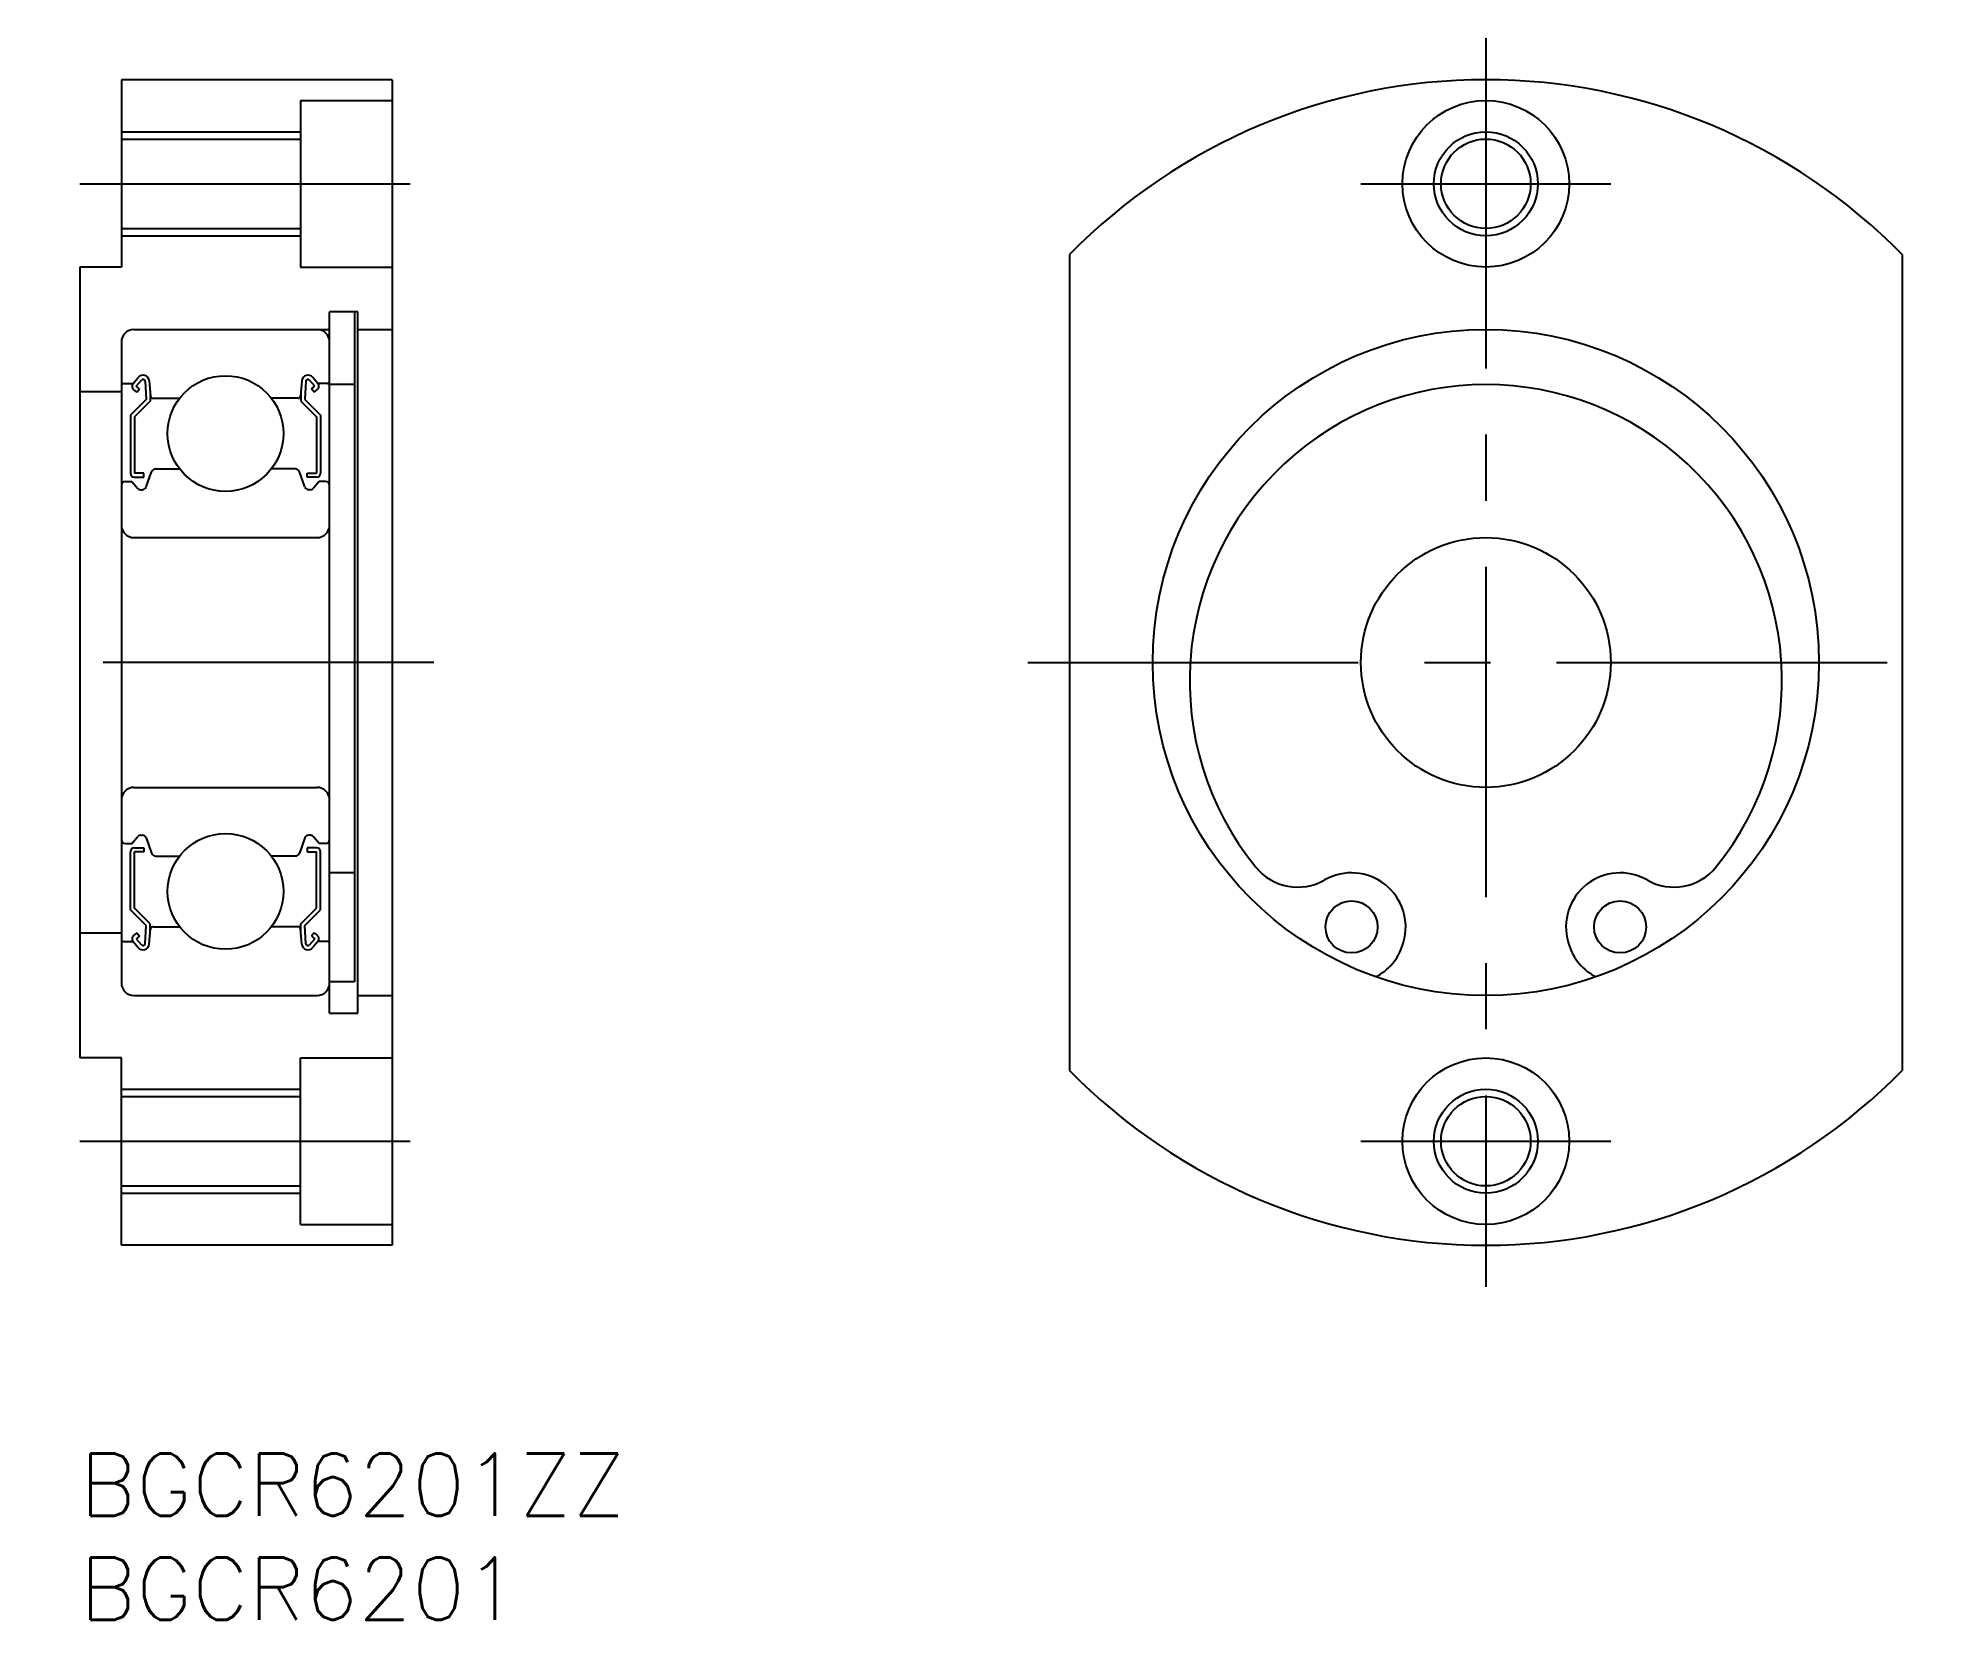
# Model space of a CAD drawing. Extents: x -2 to 89.5, y -8 to 68.
import ezdxf

# ---------------------------------------------------------------- set-up
doc = ezdxf.new("R2010")
doc.units = 0
doc.header["$LTSCALE"] = 0.5
doc.linetypes.add('CENTER', pattern=[50.8, 31.75, -6.35, 6.35, -6.35])
for name, color, linetype in [('MSM_CENTER', 1, 'CENTER'), ('MSM_CONTINUOUS', 7, 'CONTINUOUS'), ('MSM_NARROW', 5, 'CONTINUOUS'), ('MSM_PART_NUMBER', 7, 'CONTINUOUS')]:
    doc.layers.add(name, color=color, linetype=linetype)
doc.styles.get("Standard").update_dxf_attribs({"font": 'txt.shx', "height": 3, "bigfont": 'bigfont.shx'})

# ---------------------------------------------------------------- blocks, each defined once
blk = doc.blocks.new('*U4')
at = {"layer": 'MSM_PART_NUMBER'}
blk.add_text('BGCR6201ZZ', height=3, dxfattribs=at).set_placement((0, -3))
blk = doc.blocks.new('*U5')
at = {"layer": 'MSM_PART_NUMBER'}
blk.add_text('BGCR6201', height=3, dxfattribs=at).set_placement((0, -8))

msp = doc.modelspace()

# ---------------------------------------------------------------- linework, layer by layer
at = {"layer": 'MSM_CENTER'}
for p, q in [((67.535, 68), (67.535, 8)), ((0, 61), (17, 61)), ((61.535, 61), (73.535, 61)), ((17, 38), (-2, 38)), ((45.535, 38), (89.535, 38)), ((0, 15), (17, 15)), ((61.535, 15), (73.535, 15))]:
    msp.add_line(p, q, dxfattribs=at)
at = {"layer": 'MSM_CONTINUOUS'}
for p, q in [((15, 66), (2, 66)), ((2, 66), (2, 57)), ((11.75, 66), (11.75, 66)), ((15, 66), (15, 10)), ((10.6, 65), (10.6, 57)), ((10.6, 65), (15, 65)), ((2, 63.15), (10.6, 63.15)), ((2, 58.85), (10.6, 58.85)), ((0, 57), (0, 19)), ((2, 57), (0, 57)), ((10.6, 57), (15, 57)), ((47.535, 57.596), (47.535, 18.404)), ((87.535, 57.596), (87.535, 18.404)), ((12, 21.15), (12, 54.85)), ((13.35, 54.85, -1.3), (12, 54.85, -1.3)), ((13.2, 54.85), (13.2, 22.65)), ((13.35, 21.15, -0.1), (13.35, 54.85, -0.1)), ((2, 53.4), (2, 22.6)), ((2.6, 54), (12, 54)), ((13.35, 54, -1.3), (15, 54, -1.3)), ((2.1, 51.4), (2.56, 51.4)), ((2.56, 51.4), (2.81, 51.697)), ((2.713, 51.271), (2.963, 51.569)), ((2.866, 51.143), (2.713, 51.271)), ((3.14, 51.51), (3.183, 50.633)), ((3.338, 51.531), (3.403, 50.791)), ((10.662, 51.531), (10.597, 50.791)), ((10.86, 51.51), (10.817, 50.633)), ((11.287, 51.271), (11.037, 51.569)), ((11.134, 51.143), (11.287, 51.271)), ((11.44, 51.4), (11.19, 51.697)), ((11.9, 51.4), (11.44, 51.4)), ((13.2, 51.35, -1.3), (12, 51.35, -1.3)), ((2, 51), (0, 51)), ((3.183, 50.633), (2.433, 49.883)), ((2.738, 50.99), (2.585, 51.118)), ((3.383, 50.55), (2.633, 49.8)), ((2.738, 50.99), (2.866, 51.143)), ((3.383, 51.02), (3.383, 50.55)), ((3.503, 50.7), (4.803, 50.7)), ((10.497, 50.7), (9.197, 50.7)), ((10.617, 51.02), (10.617, 50.55)), ((10.617, 50.55), (11.367, 49.8)), ((10.817, 50.633), (11.567, 49.883)), ((11.262, 50.99), (11.134, 51.143)), ((11.262, 50.99), (11.415, 51.118)), ((2.433, 49.883), (2.433, 47.1)), ((2.633, 49.8), (2.633, 47.1)), ((11.367, 49.8), (11.367, 47.1)), ((11.567, 49.883), (11.567, 47.1)), ((2.2, 46.7), (2.5, 46.7)), ((2.5, 46.7), (2.776, 46.371)), ((3.083, 47.1), (2.633, 47.1)), ((2.633, 46.9), (3.083, 46.9)), ((3.083, 46.9), (3.083, 47.1)), ((3.182, 46.432), (3.45, 47.168)), ((3.638, 47.3), (4.803, 47.3)), ((10.362, 47.3), (9.197, 47.3)), ((10.818, 46.432), (10.55, 47.168)), ((10.917, 46.9), (10.917, 47.1)), ((10.917, 47.1), (11.367, 47.1)), ((11.367, 46.9), (10.917, 46.9)), ((11.5, 46.7), (11.224, 46.371)), ((11.8, 46.7), (11.5, 46.7)), ((2.929, 46.3), (2.994, 46.3)), ((11.071, 46.3), (11.006, 46.3)), ((2.6, 44), (11.4, 44)), ((2.6, 32), (11.4, 32)), ((2.2, 29.3), (2.5, 29.3)), ((2.5, 29.3), (2.776, 29.629)), ((2.929, 29.7), (2.994, 29.7)), ((3.182, 29.568), (3.45, 28.832)), ((10.818, 29.568), (10.55, 28.832)), ((11.071, 29.7), (11.006, 29.7)), ((11.5, 29.3), (11.224, 29.629)), ((11.8, 29.3), (11.5, 29.3)), ((2.433, 26.117), (2.433, 28.9)), ((2.633, 29.1), (3.083, 29.1)), ((2.633, 26.2), (2.633, 28.9)), ((3.083, 28.9), (2.633, 28.9)), ((3.083, 29.1), (3.083, 28.9)), ((3.638, 28.7), (4.803, 28.7)), ((10.362, 28.7), (9.197, 28.7)), ((10.917, 29.1), (10.917, 28.9)), ((11.367, 29.1), (10.917, 29.1)), ((10.917, 28.9), (11.367, 28.9)), ((11.367, 26.2), (11.367, 28.9)), ((11.567, 26.117), (11.567, 28.9)), ((13.2, 27.893, -1.3), (12, 27.893, -1.3)), ((3.183, 25.367), (2.433, 26.117)), ((3.383, 25.45), (2.633, 26.2)), ((10.617, 25.45), (11.367, 26.2)), ((10.817, 25.367), (11.567, 26.117)), ((2, 25), (0, 25)), ((2.738, 25.01), (2.585, 24.882)), ((2.866, 24.857), (2.713, 24.729)), ((2.713, 24.729), (2.963, 24.431)), ((2.738, 25.01), (2.866, 24.857)), ((3.14, 24.49), (3.183, 25.367)), ((3.338, 24.469), (3.403, 25.209)), ((3.383, 24.98), (3.383, 25.45)), ((3.503, 25.3), (4.803, 25.3)), ((10.497, 25.3), (9.197, 25.3)), ((10.662, 24.469), (10.597, 25.209)), ((10.617, 24.98), (10.617, 25.45)), ((10.86, 24.49), (10.817, 25.367)), ((11.287, 24.729), (11.037, 24.431)), ((11.262, 25.01), (11.134, 24.857)), ((11.134, 24.857), (11.287, 24.729)), ((11.262, 25.01), (11.415, 24.882)), ((2.1, 24.6), (2.56, 24.6)), ((2.56, 24.6), (2.81, 24.303)), ((11.44, 24.6), (11.19, 24.303)), ((11.9, 24.6), (11.44, 24.6)), ((63.546, 24.444), (63.58, 24.559)), ((71.491, 24.559), (71.525, 24.444)), ((2.6, 22), (11.4, 22)), ((13.2, 22.65, -1.3), (12, 22.65, -1.3)), ((13.35, 22, -1.3), (15, 22, -1.3)), ((12, 21.15, -1.3), (13.35, 21.15, -1.3)), ((2, 19), (0, 19)), ((2, 10), (2, 19)), ((10.6, 11), (10.6, 19)), ((10.6, 19), (15, 19)), ((2, 17.15), (10.6, 17.15)), ((2, 12.85), (10.6, 12.85)), ((10.6, 11), (15, 11)), ((15, 10), (2, 10))]:
    msp.add_line(p, q, dxfattribs=at)
for centre, radius in [((67.535, 61), 4), ((67.535, 61), 2.15), ((67.535, 38), 16), ((7, 49), 2.778), ((67.535, 38), 6), ((7, 27), 2.778), ((61.085, 25.293), 1.25), ((73.985, 25.293), 1.25), ((67.535, 15), 4), ((67.535, 15), 2.15)]:
    msp.add_circle(centre, radius, dxfattribs=at)
for centre, radius, start, end in [((67.535, 38), 28, 44.41531, 135.58469), ((2.6, 53.4), 0.6, 90, 180), ((11.4, 53.4), 0.6, 0, 90), ((2.1, 51.5), 0.1, 180, 270), ((2.713, 51.271), 0.2, 140.00119, 230.08703), ((3.039, 51.505), 0.3, 4.99683, 140.00119), ((3.04, 51.505), 0.1, 2.81979, 140.00022), ((10.961, 51.505), 0.3, 39.99881, 175.00317), ((10.96, 51.505), 0.1, 39.99978, 177.18021), ((11.287, 51.271), 0.2, 309.91297, 39.99881), ((11.9, 51.5), 0.1, 270, 0), ((67.535, 37.125), 14.225, 320.98486, 219.01514), ((3.503, 50.8), 0.1, 184.99683, 270), ((10.497, 50.8), 0.1, 270, 355.00317), ((2.2, 46.5), 0.2, 90, 180), ((2.633, 47.1), 0.2, 180, 270), ((3.638, 47.1), 0.2, 90, 159.99165), ((10.362, 47.1), 0.2, 20.00835, 90), ((11.367, 47.1), 0.2, 270, 0), ((11.8, 46.5), 0.2, 0, 90), ((2.929, 46.5), 0.2, 219.9952, 270), ((2.994, 46.5), 0.2, 270, 339.99165), ((11.006, 46.5), 0.2, 200.00835, 270), ((11.071, 46.5), 0.2, 270, 320.0048), ((2.6, 44.6), 0.6, 180, 270), ((11.4, 44.6), 0.6, 270, 0), ((2.6, 31.4), 0.6, 90, 180), ((11.4, 31.4), 0.6, 0, 90), ((2.2, 29.5), 0.2, 180, 270), ((2.929, 29.5), 0.2, 90, 140.0048), ((2.994, 29.5), 0.2, 20.00835, 90), ((11.006, 29.5), 0.2, 90, 159.99165), ((11.071, 29.5), 0.2, 39.9952, 90), ((11.8, 29.5), 0.2, 270, 0), ((2.633, 28.9), 0.2, 90, 180), ((3.638, 28.9), 0.2, 200.00835, 270), ((10.362, 28.9), 0.2, 270, 339.99165), ((11.367, 28.9), 0.2, 0, 90), ((58.503, 29.807), 2.6, 219.01514, 299.77618), ((61.085, 25.293), 2.6, 343.60021, 119.77618), ((73.985, 25.293), 2.6, 60.22382, 196.39979), ((76.568, 29.807), 2.6, 240.22382, 320.98486), ((2.713, 24.729), 0.2, 129.91297, 219.99881), ((3.503, 25.2), 0.1, 90, 175.00317), ((10.497, 25.2), 0.1, 4.99683, 90), ((11.287, 24.729), 0.2, 320.00119, 50.08703), ((2.1, 24.5), 0.1, 90, 180), ((3.039, 24.495), 0.3, 219.99881, 355.00317), ((3.04, 24.495), 0.1, 219.99978, 357.18021), ((10.961, 24.495), 0.3, 184.99683, 320.00119), ((10.96, 24.495), 0.1, 182.81979, 320.00022), ((11.9, 24.5), 0.1, 0, 90), ((61.147, 25.15), 2.5, 295.91717, 343.60021), ((73.923, 25.15), 2.5, 196.39979, 244.08283), ((2.6, 22.6), 0.6, 180, 270), ((11.4, 22.6), 0.6, 270, 0), ((67.535, 38), 28, 224.41531, 315.58469)]:
    msp.add_arc(centre, radius, start, end, dxfattribs=at)
at = {"layer": 'MSM_NARROW'}
for p, q in [((2, 63.5), (10.6, 63.5)), ((2, 58.5), (10.6, 58.5)), ((2, 17.5), (10.6, 17.5)), ((2, 12.5), (10.6, 12.5))]:
    msp.add_line(p, q, dxfattribs=at)
for centre in [(67.535, 61), (67.535, 15)]:
    msp.add_circle(centre, 2.5, dxfattribs=at)

# ---------------------------------------------------------------- block references
at = {"layer": 'MSM_CONTINUOUS'}
for name in ['*U4', '*U5']:
    msp.add_blockref(name, (0, 0), dxfattribs=at)

doc.saveas('drawing.dxf')
